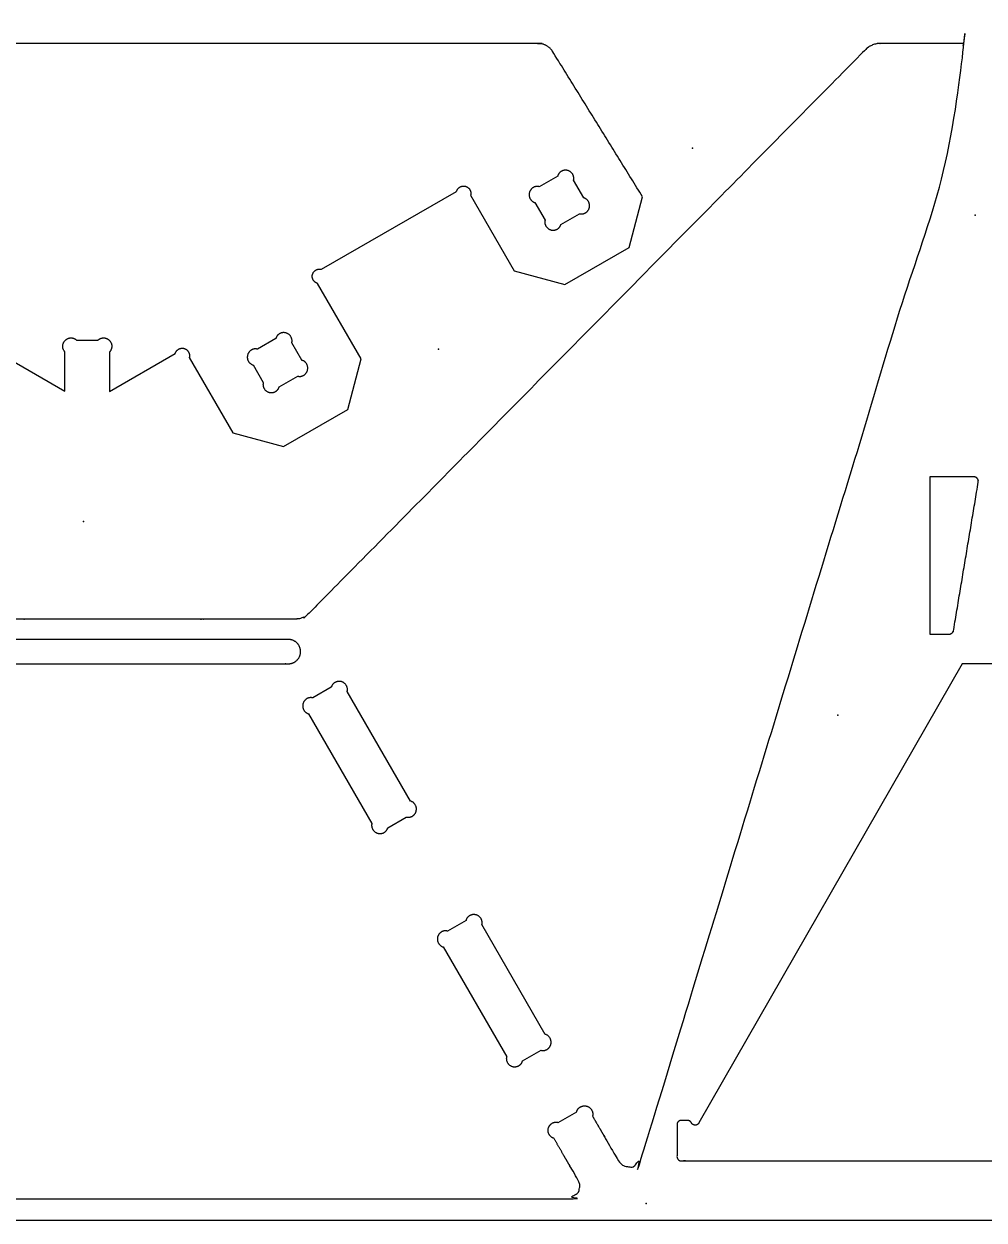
# Model space of a CAD drawing. Header units: millimetres. Extents: x 0 to 2438, y 0 to 1220.
# Drawn here: x 1238 to 1691, y 0 to 564 of the extents above; entities that cross this region are included whole.
import ezdxf

# ---------------------------------------------------------------- set-up
doc = ezdxf.new("R2010")
doc.units = ezdxf.units.MM
doc.header["$MEASUREMENT"] = 0
for name, color, linetype, true_color in [('Board Fixings', 6, 'Continuous', 0xff00ff), ('Pockets 10mm', 5, 'Continuous', 0x0000ff), ('Profile - inside', 30, 'Continuous', 0xff7f00), ('Profile - outside', 18, 'Continuous', 0x000000), ('Stock Perimeter', 1, 'Continuous', 0xff0007)]:
    doc.layers.add(name, color=color, linetype=linetype, true_color=true_color)

msp = doc.modelspace()

# ---------------------------------------------------------------- linework, layer by layer
at = {"layer": 'Board Fixings'}
for p in [(1553.68, 505.64), (1686.88, 474.04), (1433.89, 410.75), (1266.65, 329.55), (1622.17, 238.16), (1531.79, 7.8)]:
    msp.add_point(p, dxfattribs=at)
at = {"layer": 'Pockets 10mm'}
msp.add_rational_spline([(1363.16, 273.86), (1366.53, 273.86), (1368.91, 271.48), (1368.91, 268.11), (1368.91, 264.74), (1366.53, 262.36), (1363.16, 262.36), (1300, 262.36), (1236.84, 262.36), (1173.68, 262.36), (1170.31, 262.36), (1167.93, 264.74), (1167.93, 268.11), (1167.93, 271.48), (1170.31, 273.86), (1173.68, 273.86), (1236.84, 273.86), (1300, 273.86), (1363.16, 273.86)], [1, 0.804737854124, 0.804737854124, 1, 0.804737854124, 0.804737854124, 1, 1, 1, 1, 0.804737854124, 0.804737854124, 1, 0.804737854124, 0.804737854124, 1, 1, 1, 1], degree=3, knots=[9.032079, 9.032079, 9.032079, 9.032079, 18.064158, 18.064158, 18.064158, 27.096237, 27.096237, 27.096237, 216.579223, 216.579223, 216.579223, 225.611302, 225.611302, 225.611302, 234.643381, 234.643381, 234.643381, 424.126368, 424.126368, 424.126368, 424.126368], dxfattribs=at)
at = {"layer": 'Profile - inside'}
for p, q in [((1490.14, 492.42), (1481.4, 487.38)), ((1502.38, 482.11), (1497.59, 490.42)), ((1479.4, 479.93), (1484.2, 471.62)), ((1491.65, 469.62), (1500.39, 474.66)), ((1357.29, 415.81), (1348.55, 410.77)), ((1369.54, 405.5), (1364.74, 413.81)), ((1346.55, 403.32), (1351.35, 395.01)), ((1358.8, 393.01), (1367.54, 398.05)), ((1383.41, 251.33), (1374.66, 246.28)), ((1420.75, 197.54), (1390.85, 249.33)), ((1372.66, 238.83), (1402.57, 187.04)), ((1410.02, 185.04), (1418.76, 190.1)), ((1446.91, 141.34), (1438.17, 136.29)), ((1484.26, 87.56), (1454.35, 139.34)), ((1436.17, 128.84), (1466.07, 77.06)), ((1473.52, 75.06), (1482.27, 80.11))]:
    msp.add_line(p, q, dxfattribs=at)
for points, weights, knots in [([(1497.59, 490.42), (1497.74, 490.73), (1497.74, 491.25), (1497.74, 495.17), (1493.81, 495.17), (1490.8, 495.17), (1490.14, 492.42)], [1.00001274894, 1.03636734803, 1.09223504656, 0.772326808073, 1.09223504656, 0.829139894169, 0.99878853296], [245.69815, 245.69815, 245.69815, 245.93172, 245.93172, 247.259841, 247.259841, 248.353392, 248.353392, 248.353392]), ([(1481.4, 487.38), (1478.68, 488.18), (1477.17, 485.57), (1475.21, 482.17), (1478.61, 480.21), (1479.05, 479.95), (1479.4, 479.93)], [0.99878853296, 0.829119450549, 1.0922211219, 0.772316961853, 1.0922211219, 1.03635413562, 0.999999999999], [258.442736, 258.442736, 258.442736, 259.536344, 259.536344, 260.864486, 260.864486, 261.09806, 261.09806, 261.09806]), ([(1500.39, 474.66), (1503.1, 473.86), (1504.61, 476.47), (1506.58, 479.87), (1503.17, 481.83), (1502.73, 482.09), (1502.38, 482.11)], [0.998788532958, 0.829119450548, 1.0922211219, 0.772316961852, 1.0922211219, 1.03635413562, 1], [283.44195, 283.44195, 283.44195, 284.535558, 284.535558, 285.863699, 285.863699, 286.097273, 286.097273, 286.097273]), ([(1484.2, 471.62), (1484.04, 471.3), (1484.04, 470.79), (1484.04, 466.86), (1487.97, 466.86), (1490.98, 466.86), (1491.65, 469.62)], [0.999999999999, 1.03635413562, 1.0922211219, 0.772316961852, 1.0922211219, 0.829119450548, 0.998788532958], [270.697282, 270.697282, 270.697282, 270.930856, 270.930856, 272.258997, 272.258997, 273.352606, 273.352606, 273.352606]), ([(1364.74, 413.81), (1364.9, 414.13), (1364.9, 414.64), (1364.9, 418.57), (1360.97, 418.57), (1357.96, 418.57), (1357.29, 415.81)], [1.00001274894, 1.03636734803, 1.09223504656, 0.772326808073, 1.09223504656, 0.829139894169, 0.99878853296], [245.69815, 245.69815, 245.69815, 245.93172, 245.93172, 247.259841, 247.259841, 248.353392, 248.353392, 248.353392]), ([(1348.55, 410.77), (1345.83, 411.57), (1344.33, 408.96), (1342.36, 405.56), (1345.76, 403.6), (1346.21, 403.34), (1346.55, 403.32)], [0.99878853296, 0.829119450549, 1.0922211219, 0.772316961853, 1.0922211219, 1.03635413562, 0.999999999999], [258.442736, 258.442736, 258.442736, 259.536344, 259.536344, 260.864486, 260.864486, 261.09806, 261.09806, 261.09806]), ([(1367.54, 398.05), (1370.26, 397.25), (1371.76, 399.86), (1373.73, 403.26), (1370.33, 405.23), (1369.88, 405.48), (1369.54, 405.5)], [0.998788532958, 0.829119450548, 1.0922211219, 0.772316961852, 1.0922211219, 1.03635413562, 1], [283.44195, 283.44195, 283.44195, 284.535558, 284.535558, 285.863699, 285.863699, 286.097273, 286.097273, 286.097273]), ([(1351.35, 395.01), (1351.19, 394.7), (1351.19, 394.18), (1351.19, 390.26), (1355.12, 390.26), (1358.13, 390.26), (1358.8, 393.01)], [0.999999999999, 1.03635413562, 1.0922211219, 0.772316961852, 1.0922211219, 0.829119450548, 0.998788532958], [270.697282, 270.697282, 270.697282, 270.930856, 270.930856, 272.258997, 272.258997, 273.352606, 273.352606, 273.352606]), ([(1390.85, 249.33), (1391.01, 249.64), (1391.01, 250.16), (1391.02, 254.09), (1387.09, 254.09), (1384.07, 254.09), (1383.41, 251.33)], [0.91488696733, 0.948340787168, 1.00005590246, 0.707146310193, 1.00005590246, 0.758871304154, 0.914874711802], [-30.148891, -30.148891, -30.148891, -29.914483, -29.914483, -28.586821, -28.586821, -27.493567, -27.493567, -27.493567]), ([(1374.66, 246.28), (1371.94, 247.08), (1370.44, 244.47), (1368.47, 241.07), (1371.87, 239.1), (1372.32, 238.85), (1372.66, 238.83)], [0.914874711802, 0.759160247992, 1.0002527894, 0.707285530287, 1.0002527894, 0.94888877616, 0.915535394004], [-17.397215, -17.397215, -17.397215, -16.30396, -16.30396, -14.976298, -14.976298, -14.741891, -14.741891, -14.741891]), ([(1418.76, 190.1), (1421.49, 189.29), (1422.99, 191.9), (1424.96, 195.31), (1421.55, 197.27), (1421.11, 197.53), (1420.75, 197.54)], [0.914712553985, 0.75876932538, 0.999900834094, 0.707036660302, 0.999900834094, 0.948373349087, 0.914977701922], [12.840512, 12.840512, 12.840512, 13.933766, 13.933766, 15.261428, 15.261428, 15.495836, 15.495836, 15.495836]), ([(1402.57, 187.04), (1402.41, 186.73), (1402.41, 186.22), (1402.41, 182.29), (1406.34, 182.29), (1409.35, 182.29), (1410.02, 185.04)], [0.915535394004, 0.94888877616, 1.0002527894, 0.707285530287, 1.0002527894, 0.759285865668, 0.914712553985], [0.084835, 0.084835, 0.084835, 0.319243, 0.319243, 1.646905, 1.646905, 2.740159, 2.740159, 2.740159]), ([(1454.35, 139.34), (1454.52, 139.66), (1454.52, 140.17), (1454.52, 144.1), (1450.59, 144.1), (1447.57, 144.1), (1446.91, 141.34)], [0.91488696733, 0.948340787168, 1.00005590246, 0.707146310193, 1.00005590246, 0.758871304154, 0.914874711802], [-30.148891, -30.148891, -30.148891, -29.914483, -29.914483, -28.586821, -28.586821, -27.493567, -27.493567, -27.493567]), ([(1438.17, 136.29), (1435.45, 137.1), (1433.94, 134.49), (1431.97, 131.09), (1435.38, 129.12), (1435.82, 128.86), (1436.17, 128.84)], [0.914874711802, 0.759160247992, 1.0002527894, 0.707285530287, 1.0002527894, 0.94888877616, 0.915535394004], [-17.397215, -17.397215, -17.397215, -16.30396, -16.30396, -14.976298, -14.976298, -14.741891, -14.741891, -14.741891]), ([(1482.27, 80.11), (1484.99, 79.31), (1486.49, 81.92), (1488.46, 85.32), (1485.05, 87.29), (1484.61, 87.54), (1484.26, 87.56)], [0.914712553985, 0.75876932538, 0.999900834094, 0.707036660302, 0.999900834094, 0.948373349087, 0.914977701922], [12.840512, 12.840512, 12.840512, 13.933766, 13.933766, 15.261428, 15.261428, 15.495836, 15.495836, 15.495836]), ([(1466.07, 77.06), (1465.91, 76.75), (1465.91, 76.23), (1465.92, 72.3), (1469.84, 72.3), (1472.86, 72.3), (1473.52, 75.06)], [0.915535394004, 0.94888877616, 1.0002527894, 0.707285530287, 1.0002527894, 0.759285865668, 0.914712553985], [0.084835, 0.084835, 0.084835, 0.319243, 0.319243, 1.646905, 1.646905, 2.740159, 2.740159, 2.740159])]:
    msp.add_rational_spline(points, weights, degree=2, knots=knots, dxfattribs=at)
at = {"layer": 'Profile - outside'}
for p, q in [((1378.72, 448.42), (1442.45, 485.16)), ((1449.07, 483.39), (1469.64, 447.72)), ((1523.75, 458.76), (1530.15, 482.61)), ((1493.49, 441.31), (1523.75, 458.76)), ((1469.64, 447.72), (1493.49, 441.31)), ((1397.52, 406.13), (1376.94, 441.79)), ((1263.31, 414.99), (1273.4, 414.99)), ((1227.02, 408.68), (1257.85, 390.9)), ((1257.85, 390.9), (1257.85, 409.54)), ((1278.85, 409.54), (1278.85, 390.87)), ((1278.85, 390.87), (1309.81, 408.68)), ((1316.43, 406.9), (1337.01, 371.23)), ((1391.12, 382.28), (1397.52, 406.13)), ((1360.86, 364.83), (1391.12, 382.28)), ((1337.01, 371.23), (1360.86, 364.83)), ((1665.61, 350.56), (1665.61, 276.36)), ((1680.75, 262.31), (1556.73, 45.9)), ((1866.04, 262.31), (1680.75, 262.31)), ((1490.33, 46.05), (1499.07, 51.1))]:
    msp.add_line(p, q, dxfattribs=at)
for points, weights, knots in [([(1506.51, 49.1), (1512.58, 38.59), (1518.65, 28.08), (1520.62, 24.67), (1524.53, 25.12), (1528.43, 25.57), (1529.58, 29.33), (1608.58, 288.05), (1687.58, 546.77), (1688.51, 549.83), (1686.61, 552.4), (1684.7, 554.97), (1681.5, 554.97), (1681.36, 554.97), (1681.22, 554.97), (1681.14, 554.97), (1681.07, 554.97), (1681, 554.97), (1680.93, 554.97), (1680.64, 554.97), (1680.35, 554.97), (1661.34, 554.97), (1642.32, 554.97), (1638.13, 554.97), (1635.19, 551.99), (1503.86, 418.93), (1372.53, 285.87), (1370.18, 283.49), (1366.83, 283.49)], [0.999999780808, 0.999999780808, 0.999999780808, 0.836250714766, 0.999999780808, 0.836250714766, 0.999999780808, 0.999999780808, 0.999999780808, 0.893028413314, 1.00000003585, 0.893028336802, 0.999999933832, 0.999999933832, 0.999999933832, 0.999999933832, 0.999999933832, 0.999999933832, 0.999999933832, 0.999999933832, 0.999999933832, 0.999999933832, 0.999999933832, 0.922623344695, 0.999999933832, 0.999999933832, 0.999999933832, 0.922623344695, 0.999999933832], [-134.518052, -134.518052, -134.518052, -128.499863, -128.499863, -121.535228, -121.535228, -114.570593, -114.570593, -93.278941, -93.278941, -93.045558, -93.045558, -92.812175, -92.812175, -92.525046, -92.525046, -92.381482, -92.381482, -92.237917, -92.237917, -91.663597, -91.663597, -90.166287, -90.166287, -82.227508, -82.227508, -67.506647, -67.506647, -61.171149, -61.171149, -61.171149]), ([(1366.83, 283.49), (1268.42, 283.49), (1170, 283.49), (1166.66, 283.49), (1164.31, 285.87), (1032.98, 418.93), (901.65, 551.99), (898.71, 554.97), (894.51, 554.97), (875.5, 554.97), (856.48, 554.97), (856.2, 554.97), (855.91, 554.97), (855.84, 554.97), (855.76, 554.97), (855.69, 554.97), (855.62, 554.97), (855.48, 554.97), (855.33, 554.97), (852.13, 554.97), (850.23, 552.4), (848.33, 549.83), (849.26, 546.77), (928.28, 288.08), (1007.29, 29.39), (1008.44, 25.63), (1012.35, 25.18), (1016.26, 24.74), (1018.22, 28.14), (1024.28, 38.62), (1030.33, 49.1)], [0.999999867664, 0.999999867664, 0.999999867664, 0.922623283647, 0.999999867664, 0.999999867664, 0.999999867664, 0.922623283647, 0.999999867664, 0.999999867664, 0.999999867664, 0.999999867664, 0.999999867664, 0.999999867664, 0.999999867664, 0.999999867664, 0.999999867664, 0.999999867664, 0.999999867664, 0.893028419823, 1.0000000717, 0.893028368815, 0.99999996968, 0.99999996968, 0.99999996968, 0.836264503076, 0.99999996968, 0.836264503076, 0.99999996968, 0.99999996968, 0.99999996968], [-489.648107, -489.648107, -489.648107, -292.815721, -292.815721, -286.480224, -286.480224, -271.759362, -271.759362, -263.820584, -263.820584, -262.323274, -262.323274, -261.748953, -261.748953, -261.605389, -261.605389, -261.461825, -261.461825, -261.174696, -261.174696, -260.941313, -260.941313, -260.70793, -260.70793, -239.429942, -239.429942, -232.465605, -232.465605, -225.501268, -225.501268, -219.501467, -219.501467, -219.501467]), ([(1530.15, 482.61), (1508.95, 516.88), (1487.74, 551.15), (1485.4, 554.95), (1480.93, 554.95), (1268.42, 554.96), (1055.91, 554.97), (1051.45, 554.97), (1049.11, 551.18), (1027.9, 516.91), (1006.69, 482.63)], [1.00003324286, 1.00003324286, 1.00003324286, 0.873232442414, 1.00003324286, 1.00003324286, 1.00003324286, 0.873576979811, 1.00003324286, 1.00003324286, 1.00003324286], [-3634.671161, -3634.671161, -3634.671161, -3554.073956, -3554.073956, -3545.929009, -3545.929009, -3120.903432, -3120.903432, -3112.769803, -3112.769803, -3032.16128, -3032.16128, -3032.16128]), ([(1442.45, 485.16), (1443.13, 487.7), (1445.76, 487.7), (1449.19, 487.7), (1449.19, 484.27), (1449.19, 483.82), (1449.07, 483.39)], [1.00000025569, 0.829679950363, 1.09324298312, 0.773039526851, 1.09324298312, 1.03662807955, 1.00003324286], [-3640.0358953, -3640.0358953, -3640.0358953, -3639.8613483, -3639.8613483, -3639.6492907, -3639.6492907, -3639.611797, -3639.611797, -3639.611797]), ([(1376.94, 441.79), (1374.4, 442.48), (1374.4, 445.11), (1374.4, 448.53), (1377.83, 448.53), (1378.28, 448.53), (1378.72, 448.42)], [1.00007358897, 0.829639275194, 1.0932539286, 0.773047266471, 1.0932539286, 1.03660519121, 1.00000025569], [-3714.0196552, -3714.0196552, -3714.0196552, -3713.8450758, -3713.8450758, -3713.6330181, -3713.6330181, -3713.5955024, -3713.5955024, -3713.5955024]), ([(1257.85, 409.54), (1257.56, 409.73), (1257.3, 410.17), (1255.34, 413.58), (1258.74, 415.54), (1261.35, 417.05), (1263.31, 414.99)], [0.99999977383, 1.03643022412, 1.09253289958, 0.772537421964, 1.09253289958, 0.8291977884, 0.999277722823], [-2905.612208, -2905.612208, -2905.612208, -2905.377801, -2905.377801, -2904.050139, -2904.050139, -2902.956885, -2902.956885, -2902.956885]), ([(1273.4, 414.99), (1275.35, 417.05), (1277.96, 415.54), (1281.36, 413.58), (1279.4, 410.17), (1279.14, 409.73), (1278.85, 409.54)], [0.999277722823, 0.8291977884, 1.09253289958, 0.772537421964, 1.09253289958, 1.03643022412, 0.99999977383], [-2892.865862, -2892.865862, -2892.865862, -2891.772607, -2891.772607, -2890.444946, -2890.444946, -2890.210538, -2890.210538, -2890.210538]), ([(1309.81, 408.68), (1310.49, 411.22), (1313.12, 411.22), (1316.55, 411.22), (1316.55, 407.79), (1316.55, 407.34), (1316.43, 406.9)], [0.99999954766, 0.829695890834, 1.093253478, 0.773046947849, 1.093253478, 1.03666181138, 1.00007358897], [-3721.0054915, -3721.0054915, -3721.0054915, -3720.8309498, -3720.8309498, -3720.6188922, -3720.6188922, -3720.5814142, -3720.5814142, -3720.5814142]), ([(1665.61, 276.36), (1670.11, 276.36), (1674.62, 276.36), (1676.46, 276.36), (1676.76, 278.18), (1682.58, 313.11), (1688.4, 348.03), (1688.57, 349.03), (1687.92, 349.79), (1687.27, 350.56), (1686.26, 350.56), (1675.93, 350.56), (1665.61, 350.56)], [1, 1, 1, 0.763019982473, 1, 1, 1, 0.907296760162, 1, 0.907296802281, 1, 1, 1], [185.650443, 185.650443, 185.650443, 194.660813, 194.660813, 199.123744, 199.123744, 269.937231, 269.937231, 272.693044, 272.693044, 275.448856, 275.448856, 296.100893, 296.100893, 296.100893]), ([(1499.07, 51.1), (1499.73, 53.86), (1502.75, 53.86), (1506.68, 53.86), (1506.68, 49.93), (1506.68, 49.41), (1506.51, 49.1)], [0.999984641721, 0.829468685723, 1.0930902101, 0.772931500013, 1.0930902101, 1.03656538791, 0.999999780808], [-137.173375, -137.173375, -137.173375, -136.080121, -136.080121, -134.752459, -134.752459, -134.518052, -134.518052, -134.518052]), ([(1488.33, 38.6), (1487.98, 38.62), (1487.54, 38.88), (1484.13, 40.84), (1486.1, 44.24), (1487.6, 46.85), (1490.33, 46.05)], [1.00070681916, 1.03716301411, 1.09330532427, 0.773083608703, 1.09330532427, 0.829784379238, 0.999984641721], [-149.925052, -149.925052, -149.925052, -149.690644, -149.690644, -148.362982, -148.362982, -147.269728, -147.269728, -147.269728]), ([(1556.73, 45.9), (1556.19, 44.77), (1554.93, 44.77), (1553.68, 44.77), (1553.14, 45.9), (1552.59, 47.02), (1551.34, 47.02), (1549.86, 47.02), (1548.38, 47.02), (1546.38, 47.02), (1546.38, 45.02), (1546.38, 37.46), (1546.38, 29.89), (1546.38, 27.89), (1548.38, 27.89), (1649.32, 27.9), (1750.26, 27.9), (1752, 27.9), (1752.86, 26.4), (1757.19, 18.9), (1761.52, 11.4), (1763.25, 8.4), (1766.72, 8.4), (1773.54, 8.4), (1780.37, 8.4), (1783.83, 8.4), (1785.56, 11.4), (1789.89, 18.9), (1794.22, 26.39), (1795.09, 27.89), (1796.82, 27.89), (1897.77, 27.89), (1998.71, 27.89), (2000.71, 27.89), (2000.71, 29.89), (2000.71, 37.46), (2000.71, 45.02), (2000.71, 47.02), (1998.71, 47.02), (1997.23, 47.02), (1995.75, 47.02), (1994.5, 47.02), (1993.95, 45.9), (1993.4, 44.77), (1992.15, 44.77), (1990.9, 44.77), (1990.35, 45.9)], [1, 0.847724848596, 1, 0.847724848596, 1, 0.847724848595, 1, 1, 1, 0.707106781187, 1, 1, 1, 0.707106851018, 0.999999860338, 0.999999860338, 0.999999860338, 0.86602763494, 0.999999860338, 0.999999860338, 0.999999860338, 0.866025314711, 0.999999796454, 0.999999796454, 0.999999796454, 0.866025314711, 0.999999860338, 0.999999860338, 0.999999860338, 0.866022930591, 0.999999860338, 0.999999860338, 0.999999860338, 0.70710668243, 0.999999860338, 0.999999860338, 0.999999860338, 0.70710668243, 0.999999860338, 0.999999860338, 0.999999860338, 0.847724802811, 0.999999715117, 0.847724607093, 0.999999715117, 0.847724607093, 0.999999715117], [5918.73653, 5918.73653, 5918.73653, 5920.972991, 5920.972991, 5923.209451, 5923.209451, 5925.445911, 5925.445911, 5928.407454, 5928.407454, 5931.549046, 5931.549046, 5946.674556, 5946.674556, 5949.816149, 5949.816149, 6151.755644, 6151.755644, 6154.897208, 6154.897208, 6172.217969, 6172.217969, 6178.501154, 6178.501154, 6192.150301, 6192.150301, 6198.433487, 6198.433487, 6215.753742, 6215.753742, 6218.895363, 6218.895363, 6420.784064, 6420.784064, 6423.925657, 6423.925657, 6439.051167, 6439.051167, 6442.19276, 6442.19276, 6445.154302, 6445.154302, 6447.390763, 6447.390763, 6449.627223, 6449.627223, 6451.863683, 6451.863683, 6451.863683]), ([(1048.51, 38.6), (1042.85, 28.8), (1037.19, 19), (1035.46, 16), (1037.19, 13), (1038.93, 10), (1042.39, 10), (1268.42, 10), (1494.45, 10), (1497.91, 10), (1499.64, 13), (1501.37, 16), (1499.64, 19), (1493.98, 28.8), (1488.33, 38.6)], [1.00070681916, 1.00070681916, 1.00070681916, 0.866624662312, 1.00070681916, 0.866624662312, 1.00070681916, 1.00070681916, 1.00070681916, 0.866624662312, 1.00070681916, 0.866624662312, 1.00070681916, 1.00070681916, 1.00070681916], [-204.094467, -204.094467, -204.094467, -198.483607, -198.483607, -192.200114, -192.200114, -185.91662, -185.91662, -168.102899, -168.102899, -161.819405, -161.819405, -155.535912, -155.535912, -149.925052, -149.925052, -149.925052])]:
    msp.add_rational_spline(points, weights, degree=2, knots=knots, dxfattribs=at)
at = {"layer": 'Stock Perimeter'}
msp.add_line((0, 0), (2438, 0), dxfattribs=at)

doc.saveas('drawing.dxf')
